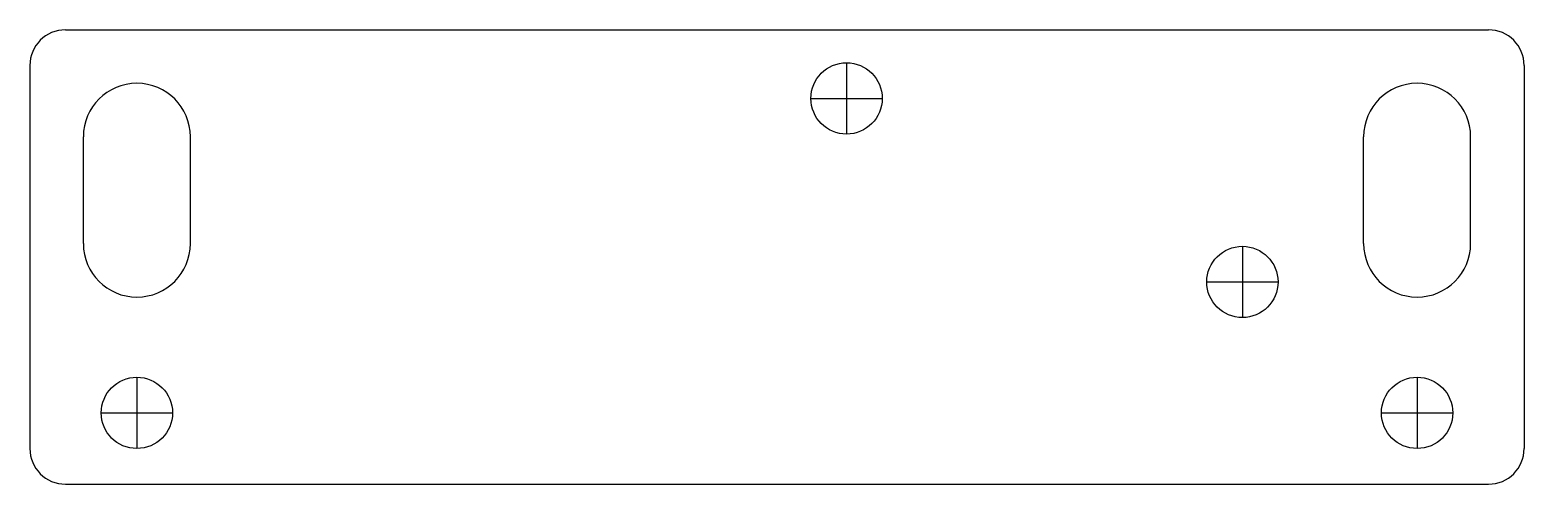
# Model space of a CAD drawing. Extents: x -56.9 to 26.9, y -16.5 to 9.
import ezdxf

# ---------------------------------------------------------------- set-up
doc = ezdxf.new("R2010")
doc.units = 0
doc.layers.add('Sketch', color=7, linetype='CONTINUOUS')

msp = doc.modelspace()

# ---------------------------------------------------------------- linework, layer by layer
at = {"layer": 'Sketch'}
for p, q in [((-54.9, 9), (24.9, 9)), ((-56.9, 7), (-56.9, -14.5)), ((-11.1, 7.15), (-11.1, 3.15)), ((26.9, 7), (26.9, -14.5)), ((-13.1, 5.15), (-9.1, 5.15)), ((-53.9, -3), (-53.9, 3)), ((-47.9, -3), (-47.9, 3)), ((17.9, -3), (17.9, 3)), ((23.9, -3), (23.9, 3)), ((11.1, -3.15), (11.1, -7.15)), ((9.1, -5.15), (13.1, -5.15)), ((-50.9, -10.5), (-50.9, -14.5)), ((20.9, -10.5), (20.9, -14.5)), ((-52.9, -12.5), (-48.9, -12.5)), ((18.9, -12.5), (22.9, -12.5)), ((-54.9, -16.5), (24.9, -16.5))]:
    msp.add_line(p, q, dxfattribs=at)
for centre in [(-11.1, 5.15), (11.1, -5.15), (-50.9, -12.5), (20.9, -12.5)]:
    msp.add_circle(centre, 2, dxfattribs=at)
for centre, radius, start, end in [((-54.9, 7), 2, 90, 180), ((24.9, 7), 2, 0, 90), ((-50.9, 3), 3, 0, 180), ((20.9, 3), 3, 0, 180), ((-50.9, -3), 3, -180, 0), ((20.9, -3), 3, -180, 0), ((-54.9, -14.5), 2, 180, -90), ((24.9, -14.5), 2, -90, 0)]:
    msp.add_arc(centre, radius, start, end, dxfattribs=at)

doc.saveas('drawing.dxf')
